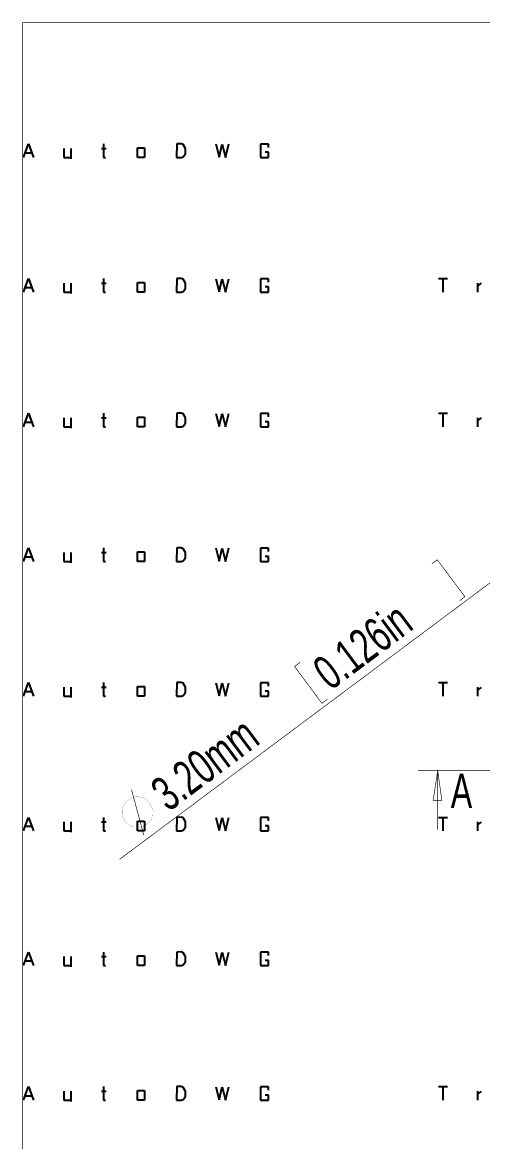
# Model space of a CAD drawing. Extents: x 5 to 426, y 3 to 277.
# Drawn here: x 4.8 to 51.5, y 162.9 to 276.6 of the extents above; entities that cross this region are included whole.
import ezdxf

# ---------------------------------------------------------------- set-up
doc = ezdxf.new("R2010")
doc.units = 0
doc.header["$MEASUREMENT"] = 0
for name, color, linetype in [('at_Entity', 7, 'Continuous'), ('at_Rect', 7, 'Continuous'), ('at_Solid', 7, 'Continuous'), ('at_Text', 7, 'Continuous')]:
    doc.layers.add(name, color=color, linetype=linetype)

msp = doc.modelspace()

# ---------------------------------------------------------------- linework, layer by layer
at = {"color": 28}
for p, q in [((4.87, 249.24), (5.39, 250.61)), ((5.39, 250.61), (5.91, 249.24)), ((13.01, 250.61), (13.01, 249.24)), ((16.46, 250.21), (17.16, 250.21)), ((16.46, 249.24), (16.46, 250.21)), ((17.16, 250.21), (17.16, 249.24)), ((20.44, 250.61), (20.43, 249.24)), ((20.89, 250.62), (20.44, 250.61)), ((21.09, 250.54), (20.89, 250.62)), ((21.33, 250.16), (21.09, 250.54)), ((24.42, 250.6), (24.74, 249.26)), ((24.74, 249.26), (25.07, 250.6)), ((25.07, 250.6), (25.39, 249.24)), ((25.39, 249.24), (25.72, 250.6)), ((29.76, 250.59), (28.94, 250.59)), ((28.94, 250.59), (28.94, 249.24)), ((29.75, 250.24), (29.76, 250.59)), ((5.06, 249.7), (5.71, 249.7)), ((8.97, 250.15), (8.97, 249.24)), ((8.97, 249.24), (9.69, 249.24)), ((9.69, 250.15), (9.69, 249.11)), ((12.81, 250.15), (13.27, 250.15)), ((13.01, 249.24), (13.22, 249.24)), ((17.16, 249.24), (16.46, 249.24)), ((20.43, 249.24), (20.88, 249.24)), ((20.88, 249.24), (21.09, 249.3)), ((21.09, 249.3), (21.32, 249.61)), ((21.32, 249.61), (21.33, 250.16)), ((28.94, 249.24), (29.75, 249.24)), ((29.76, 249.76), (29.43, 249.76)), ((29.75, 249.24), (29.76, 249.76)), ((4.87, 208.19), (5.39, 209.56)), ((5.39, 209.56), (5.91, 208.19)), ((13.01, 209.56), (13.01, 208.19)), ((20.44, 209.56), (20.43, 208.19)), ((20.89, 209.56), (20.44, 209.56)), ((21.09, 209.49), (20.89, 209.56)), ((21.33, 209.11), (21.09, 209.49)), ((24.42, 209.55), (24.74, 208.21)), ((24.74, 208.21), (25.07, 209.54)), ((25.07, 209.54), (25.39, 208.19)), ((25.39, 208.19), (25.72, 209.55)), ((29.76, 209.54), (28.94, 209.54)), ((28.94, 209.54), (28.94, 208.19)), ((29.75, 209.19), (29.76, 209.54)), ((5.06, 208.65), (5.71, 208.65)), ((8.97, 209.1), (8.97, 208.19)), ((8.97, 208.19), (9.69, 208.19)), ((9.69, 209.1), (9.69, 208.05)), ((12.81, 209.1), (13.27, 209.1)), ((13.01, 208.19), (13.22, 208.19)), ((16.46, 209.16), (17.16, 209.16)), ((16.46, 208.19), (16.46, 209.16)), ((17.16, 208.19), (16.46, 208.19)), ((17.16, 209.16), (17.16, 208.19)), ((20.43, 208.19), (20.88, 208.19)), ((20.88, 208.19), (21.09, 208.25)), ((21.09, 208.25), (21.32, 208.56)), ((21.32, 208.56), (21.33, 209.11)), ((28.94, 208.19), (29.75, 208.19)), ((29.76, 208.7), (29.43, 208.7)), ((29.75, 208.19), (29.76, 208.7)), ((4.87, 167.14), (5.39, 168.51)), ((5.39, 168.51), (5.91, 167.14)), ((13.01, 168.51), (13.01, 167.14)), ((20.44, 168.51), (20.43, 167.14)), ((20.89, 168.51), (20.44, 168.51)), ((21.09, 168.44), (20.89, 168.51)), ((21.33, 168.06), (21.09, 168.44)), ((24.42, 168.5), (24.74, 167.16)), ((24.74, 167.16), (25.07, 168.49)), ((25.07, 168.49), (25.39, 167.14)), ((25.39, 167.14), (25.72, 168.5)), ((29.76, 168.49), (28.94, 168.49)), ((28.94, 168.49), (28.94, 167.14)), ((29.75, 168.14), (29.76, 168.49)), ((5.06, 167.59), (5.71, 167.59)), ((8.97, 168.04), (8.97, 167.14)), ((9.69, 168.04), (9.69, 167)), ((12.81, 168.05), (13.27, 168.05)), ((16.46, 168.11), (17.16, 168.11)), ((16.46, 167.14), (16.46, 168.11)), ((17.16, 168.11), (17.16, 167.14)), ((20.88, 167.14), (21.09, 167.19)), ((21.09, 167.19), (21.32, 167.51)), ((21.32, 167.51), (21.33, 168.06)), ((29.76, 167.65), (29.43, 167.65)), ((29.75, 167.14), (29.76, 167.65)), ((8.97, 167.14), (9.69, 167.14)), ((13.01, 167.14), (13.22, 167.14)), ((17.16, 167.14), (16.46, 167.14)), ((20.43, 167.14), (20.88, 167.14)), ((28.94, 167.14), (29.75, 167.14))]:
    msp.add_line(p, q, dxfattribs=at)
at = {"layer": 'at_Entity', "color": 28}
for p, q in [((47.02, 236.93), (47.93, 236.93)), ((47.47, 236.93), (47.47, 235.56)), ((50.99, 236.46), (50.99, 235.56)), ((51, 236.16), (51.38, 236.45)), ((47.02, 195.87), (47.93, 195.87)), ((47.47, 195.87), (47.47, 194.51)), ((50.99, 195.41), (50.99, 194.51)), ((51, 195.11), (51.38, 195.39))]:
    msp.add_line(p, q, dxfattribs=at)
at = {"layer": 'at_Entity', "color": 9}
for points in [[(4.8, 276.61, 0.0636, 0.0636, 0), (4.8, 2.93, 0.0636, 0.0636, 0)], [(426.32, 276.61, 0.0636, 0.0636, 0), (4.8, 276.61, 0.0636, 0.0636, 0)]]:
    msp.add_lwpolyline(points, format="xyseb", dxfattribs=at)
at = {"layer": 'at_Entity', "color": 0}
for points in [[(60.54, 225.88, 0.0636, 0.0636, 0), (14.65, 191.61, 0.0636, 0.0636, 0)], [(46.91, 222.04, 0.0636, 0.0636, 0), (46.35, 221.65, 0.0636, 0.0636, 0)], [(46.91, 222.04, 0.0636, 0.0636, 0), (49.7, 218.3, 0.0636, 0.0636, 0)], [(49.7, 218.3, 0.0636, 0.0636, 0), (49.17, 217.87, 0.0636, 0.0636, 0)], [(32.41, 211.2, 0.0636, 0.0636, 0), (32.97, 211.62, 0.0636, 0.0636, 0)], [(32.41, 211.2, 0.0636, 0.0636, 0), (35.19, 207.46, 0.0636, 0.0636, 0)], [(35.19, 207.46, 0.0636, 0.0636, 0), (35.76, 207.88, 0.0636, 0.0636, 0)], [(46.95, 200.61, 0.0636, 0.0636, 0), (47.37, 197.61, 0.0636, 0.0636, 0), (46.49, 197.61, 0.0636, 0.0636, 0)], [(17.69, 197.33, 0.0158, 0.0158, 0), (17.58, 197.47, 0.0158, 0.0158, 0), (17.44, 197.57, 0.0158, 0.0158, 0), (17.3, 197.68, 0.0158, 0.0158, 0), (17.16, 197.79, 0.0158, 0.0158, 0), (17.01, 197.86, 0.0158, 0.0158, 0), (16.84, 197.89, 0.0158, 0.0158, 0), (16.66, 197.93, 0.0158, 0.0158, 0), (16.49, 197.96, 0.0158, 0.0158, 0), (16.31, 197.96, 0.0158, 0.0158, 0), (16.13, 197.93, 0.0158, 0.0158, 0), (15.96, 197.86, 0.0158, 0.0158, 0), (15.78, 197.79, 0.0158, 0.0158, 0), (15.64, 197.72, 0.0158, 0.0158, 0), (15.5, 197.61, 0.0158, 0.0158, 0), (15.36, 197.5, 0.0158, 0.0158, 0), (15.25, 197.36, 0.0158, 0.0158, 0), (15.14, 197.22, 0.0158, 0.0158, 0), (15.04, 197.08, 0.0158, 0.0158, 0), (14.97, 196.9, 0.0158, 0.0158, 0), (14.93, 196.73, 0.0158, 0.0158, 0), (14.9, 196.55, 0.0158, 0.0158, 0), (14.9, 196.37, 0.0158, 0.0158, 0), (14.9, 196.2, 0.0158, 0.0158, 0), (14.93, 196.02, 0.0158, 0.0158, 0), (15, 195.84, 0.0158, 0.0158, 0), (15.07, 195.7, 0.0158, 0.0158, 0), (15.14, 195.53, 0.0158, 0.0158, 0), (15.25, 195.39, 0.0158, 0.0158, 0), (15.39, 195.28, 0.0158, 0.0158, 0), (15.53, 195.14, 0.0158, 0.0158, 0), (15.67, 195.07, 0.0158, 0.0158, 0), (15.81, 194.96, 0.0158, 0.0158, 0), (15.99, 194.93, 0.0158, 0.0158, 0), (16.17, 194.86, 0.0158, 0.0158, 0), (16.34, 194.86, 0.0158, 0.0158, 0), (16.52, 194.86, 0.0158, 0.0158, 0), (16.7, 194.86, 0.0158, 0.0158, 0), (16.87, 194.89, 0.0158, 0.0158, 0), (17.05, 194.96, 0.0158, 0.0158, 0), (17.19, 195.03, 0.0158, 0.0158, 0), (17.33, 195.14, 0.0158, 0.0158, 0), (17.47, 195.24, 0.0158, 0.0158, 0), (17.61, 195.35, 0.0158, 0.0158, 0), (17.72, 195.49, 0.0158, 0.0158, 0), (17.83, 195.63, 0.0158, 0.0158, 0), (17.9, 195.81, 0.0158, 0.0158, 0), (17.97, 195.99, 0.0158, 0.0158, 0), (18, 196.16, 0.0158, 0.0158, 0), (18, 196.34, 0.0158, 0.0158, 0), (18, 196.52, 0.0158, 0.0158, 0), (17.97, 196.69, 0.0158, 0.0158, 0), (17.93, 196.87, 0.0158, 0.0158, 0), (17.86, 197.01, 0.0158, 0.0158, 0), (17.79, 197.19, 0.0158, 0.0158, 0), (17.69, 197.33, 0.0158, 0.0158, 0)], [(17.09, 194.08, 0.0636, 0.0636, 0), (15.85, 198.7, 0.0636, 0.0636, 0)]]:
    msp.add_lwpolyline(points, format="xyseb", dxfattribs=at)
at = {"layer": 'at_Entity', "color": 7}
for points in [[(44.94, 200.61, 0.0636, 0.0636, 0), (146.92, 200.61, 0.0636, 0.0636, 0)], [(46.95, 200.61, 0.0636, 0.0636, 0), (47.37, 197.61, 0.0636, 0.0636, 0), (46.49, 197.61, 0.0636, 0.0636, 0), (46.95, 200.61, 0.0636, 0.0636, 0)], [(46.95, 194.61, 0.0636, 0.0636, 0), (46.95, 200.61, 0.0636, 0.0636, 0)]]:
    msp.add_lwpolyline(points, format="xyseb", dxfattribs=at)
at = {"layer": 'at_Rect', "color": 28}
for p, q in [((47.02, 250.61), (47.93, 250.61)), ((47.47, 250.61), (47.47, 249.24)), ((50.99, 250.15), (50.99, 249.24)), ((51, 249.84), (51.38, 250.13)), ((47.02, 209.56), (47.93, 209.56)), ((47.47, 209.56), (47.47, 208.19)), ((50.99, 209.09), (50.99, 208.19)), ((51, 208.79), (51.38, 209.08)), ((47.02, 168.51), (47.93, 168.51)), ((47.47, 168.51), (47.47, 167.14)), ((50.99, 168.04), (50.99, 167.14)), ((51, 167.74), (51.38, 168.03))]:
    msp.add_line(p, q, dxfattribs=at)
at = {"layer": 'at_Solid', "color": 28}
for p, q in [((4.87, 262.93), (5.39, 264.3)), ((5.39, 264.3), (5.91, 262.93)), ((8.97, 263.83), (8.97, 262.93)), ((9.69, 263.83), (9.69, 262.79)), ((12.81, 263.84), (13.27, 263.84)), ((13.01, 264.29), (13.01, 262.93)), ((16.46, 263.9), (17.16, 263.9)), ((16.46, 262.93), (16.46, 263.9)), ((17.16, 263.9), (17.16, 262.93)), ((20.44, 264.29), (20.43, 262.93)), ((20.89, 264.3), (20.44, 264.29)), ((21.09, 264.23), (20.89, 264.3)), ((21.33, 263.84), (21.09, 264.23)), ((21.32, 263.3), (21.33, 263.84)), ((24.42, 264.29), (24.74, 262.94)), ((24.74, 262.94), (25.07, 264.28)), ((25.07, 264.28), (25.39, 262.93)), ((25.39, 262.93), (25.72, 264.29)), ((29.76, 264.27), (28.94, 264.27)), ((28.94, 264.27), (28.94, 262.93)), ((29.75, 263.93), (29.76, 264.27)), ((5.06, 263.38), (5.71, 263.38)), ((8.97, 262.93), (9.69, 262.93)), ((13.01, 262.93), (13.22, 262.93)), ((17.16, 262.93), (16.46, 262.93)), ((20.43, 262.93), (20.88, 262.93)), ((20.88, 262.93), (21.09, 262.98)), ((21.09, 262.98), (21.32, 263.3)), ((28.94, 262.93), (29.75, 262.93)), ((29.76, 263.44), (29.43, 263.44)), ((29.75, 262.93), (29.76, 263.44)), ((4.87, 221.87), (5.39, 223.24)), ((5.39, 223.24), (5.91, 221.87)), ((13.01, 223.24), (13.01, 221.87)), ((20.44, 223.24), (20.43, 221.87)), ((20.89, 223.25), (20.44, 223.24)), ((21.09, 223.17), (20.89, 223.25)), ((21.33, 222.79), (21.09, 223.17)), ((24.42, 223.24), (24.74, 221.89)), ((24.74, 221.89), (25.07, 223.23)), ((25.07, 223.23), (25.39, 221.88)), ((25.39, 221.88), (25.72, 223.24)), ((29.76, 223.22), (28.94, 223.22)), ((28.94, 223.22), (28.94, 221.87)), ((29.75, 222.88), (29.76, 223.22)), ((5.06, 222.33), (5.71, 222.33)), ((8.97, 222.78), (8.97, 221.87)), ((8.97, 221.87), (9.69, 221.87)), ((9.69, 222.78), (9.69, 221.74)), ((12.81, 222.79), (13.27, 222.79)), ((13.01, 221.87), (13.22, 221.87)), ((16.46, 222.85), (17.16, 222.85)), ((16.46, 221.87), (16.46, 222.85)), ((17.16, 221.87), (16.46, 221.87)), ((17.16, 222.85), (17.16, 221.87)), ((20.43, 221.87), (20.88, 221.87)), ((20.88, 221.87), (21.09, 221.93)), ((21.09, 221.93), (21.32, 222.25)), ((21.32, 222.25), (21.33, 222.79)), ((28.94, 221.87), (29.75, 221.87)), ((29.76, 222.39), (29.43, 222.39)), ((29.75, 221.87), (29.76, 222.39)), ((4.87, 180.82), (5.39, 182.19)), ((5.39, 182.19), (5.91, 180.82)), ((13.01, 182.19), (13.01, 180.82)), ((20.44, 182.19), (20.43, 180.82)), ((20.89, 182.2), (20.44, 182.19)), ((21.09, 182.12), (20.89, 182.2)), ((21.33, 181.74), (21.09, 182.12)), ((24.42, 182.18), (24.74, 180.84)), ((24.74, 180.84), (25.07, 182.18)), ((25.07, 182.18), (25.39, 180.82)), ((25.39, 180.82), (25.72, 182.18)), ((29.76, 182.17), (28.94, 182.17)), ((28.94, 182.17), (28.94, 180.82)), ((29.75, 181.82), (29.76, 182.17)), ((5.06, 181.28), (5.71, 181.28)), ((8.97, 181.73), (8.97, 180.82)), ((8.97, 180.82), (9.69, 180.82)), ((9.69, 181.73), (9.69, 180.69)), ((12.81, 181.73), (13.27, 181.73)), ((13.01, 180.82), (13.22, 180.82)), ((16.46, 181.79), (17.16, 181.79)), ((16.46, 180.82), (16.46, 181.79)), ((17.16, 180.82), (16.46, 180.82)), ((17.16, 181.79), (17.16, 180.82)), ((20.43, 180.82), (20.88, 180.82)), ((20.88, 180.82), (21.09, 180.88)), ((21.09, 180.88), (21.32, 181.19)), ((21.32, 181.19), (21.33, 181.74)), ((28.94, 180.82), (29.75, 180.82)), ((29.76, 181.34), (29.43, 181.34)), ((29.75, 180.82), (29.76, 181.34))]:
    msp.add_line(p, q, dxfattribs=at)
at = {"layer": 'at_Text', "color": 28}
for p, q in [((4.87, 235.56), (5.39, 236.93)), ((5.39, 236.93), (5.91, 235.56)), ((13.01, 236.93), (13.01, 235.56)), ((20.44, 236.93), (20.43, 235.56)), ((20.89, 236.93), (20.44, 236.93)), ((21.09, 236.86), (20.89, 236.93)), ((21.33, 236.48), (21.09, 236.86)), ((24.42, 236.92), (24.74, 235.58)), ((24.74, 235.58), (25.07, 236.91)), ((25.07, 236.91), (25.39, 235.56)), ((25.39, 235.56), (25.72, 236.92)), ((29.76, 236.91), (28.94, 236.91)), ((28.94, 236.91), (28.94, 235.56)), ((29.75, 236.56), (29.76, 236.91)), ((5.06, 236.01), (5.71, 236.01)), ((8.97, 236.46), (8.97, 235.56)), ((8.97, 235.56), (9.69, 235.56)), ((9.69, 236.46), (9.69, 235.42)), ((12.81, 236.47), (13.27, 236.47)), ((13.01, 235.56), (13.22, 235.56)), ((16.46, 236.53), (17.16, 236.53)), ((16.46, 235.56), (16.46, 236.53)), ((17.16, 235.56), (16.46, 235.56)), ((17.16, 236.53), (17.16, 235.56)), ((20.43, 235.56), (20.88, 235.56)), ((20.88, 235.56), (21.09, 235.61)), ((21.09, 235.61), (21.32, 235.93)), ((21.32, 235.93), (21.33, 236.48)), ((28.94, 235.56), (29.75, 235.56)), ((29.76, 236.07), (29.43, 236.07)), ((29.75, 235.56), (29.76, 236.07)), ((4.87, 194.51), (5.39, 195.87)), ((5.39, 195.87), (5.91, 194.51)), ((13.01, 195.87), (13.01, 194.51)), ((20.44, 195.87), (20.43, 194.51)), ((20.89, 195.88), (20.44, 195.87)), ((21.09, 195.81), (20.89, 195.88)), ((21.33, 195.42), (21.09, 195.81)), ((24.42, 195.87), (24.74, 194.52)), ((24.74, 194.52), (25.07, 195.86)), ((25.07, 195.86), (25.39, 194.51)), ((25.39, 194.51), (25.72, 195.87)), ((29.76, 195.85), (28.94, 195.85)), ((28.94, 195.85), (28.94, 194.51)), ((29.75, 195.51), (29.76, 195.85)), ((5.06, 194.96), (5.71, 194.96)), ((8.97, 195.41), (8.97, 194.51)), ((8.97, 194.51), (9.69, 194.51)), ((9.69, 195.41), (9.69, 194.37)), ((12.81, 195.42), (13.27, 195.42)), ((13.01, 194.51), (13.22, 194.51)), ((16.46, 195.48), (17.16, 195.48)), ((16.46, 194.51), (16.46, 195.48)), ((17.16, 194.51), (16.46, 194.51)), ((17.16, 195.48), (17.16, 194.51)), ((20.43, 194.51), (20.88, 194.51)), ((20.88, 194.51), (21.09, 194.56)), ((21.09, 194.56), (21.32, 194.88)), ((21.32, 194.88), (21.33, 195.42)), ((28.94, 194.51), (29.75, 194.51)), ((29.76, 195.02), (29.43, 195.02)), ((29.75, 194.51), (29.76, 195.02))]:
    msp.add_line(p, q, dxfattribs=at)

# ---------------------------------------------------------------- texts
at = {"layer": 'at_Text', "color": 0, "width": 0.7}
for s, height, rotation, p in [('0.126in', 3.499, 36.7789, (36.05, 208.67)), ('3.20mm', 3.499, 36.7789, (19.6, 196.37)), ('A', 3.5, 0.0006, (48.27, 196.81))]:
    msp.add_text(s, height=height, rotation=rotation, dxfattribs=at).set_placement(p)

doc.saveas('drawing.dxf')
